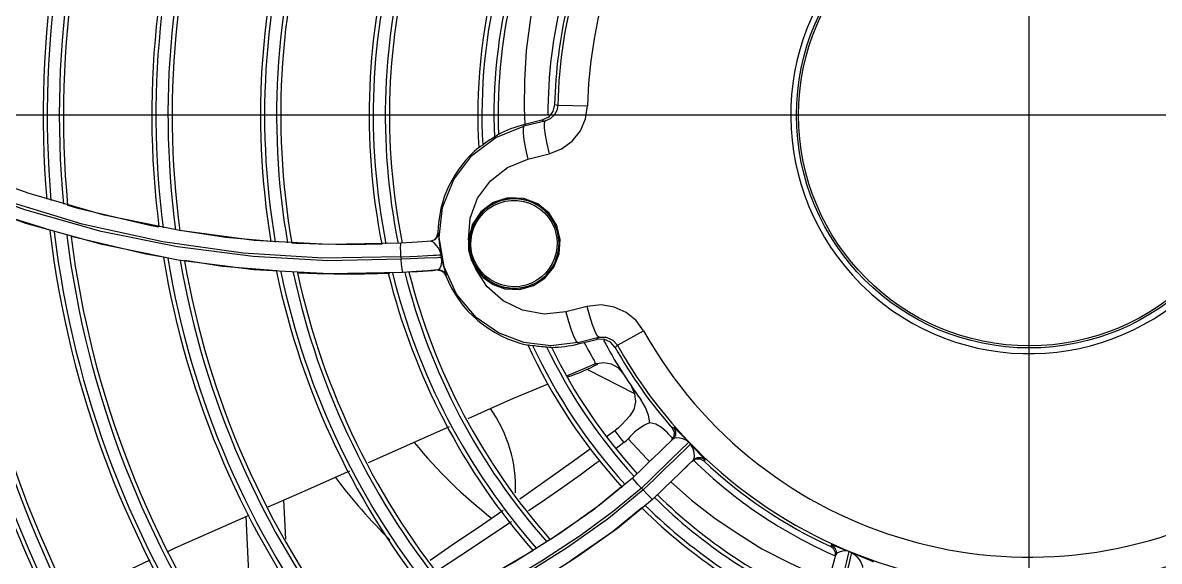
# Model space of a CAD drawing. Header units: metres. Extents: x -367 to 374, y -238 to 224.
# Drawn here: x 351.5329 to 351.6689, y 176.6612 to 176.7256 of the extents above; entities that cross this region are included whole.
import ezdxf
from ezdxf.enums import TextEntityAlignment as Align

# ---------------------------------------------------------------- set-up
doc = ezdxf.new("R2010")
doc.units = ezdxf.units.M
for name, color, linetype in [('ELE-ALIMENTADORES', 160, 'Continuous'), ('LA_BAU_BASES GERAIS_R00$0$ARQ-XREF-ATT', 8, 'Continuous'), ('LA_BAU_BASES GERAIS_R00$0$BASE', 253, 'Continuous'), ('LA_BAU_BASES GERAIS_R00$0$dutos', 31, 'Continuous')]:
    doc.layers.add(name, color=color, linetype=linetype)
doc.styles.add('LA_BAU_BASES GERAIS_R00$0$R60-125-RS', font='romans.shx', dxfattribs={"height": 0.19})
doc.styles.add('LA_BAU_BASES GERAIS_R00$0$R80-100-RS', font='romans.shx', dxfattribs={"height": 0.203})

# ---------------------------------------------------------------- blocks, each defined once
blk = doc.blocks.new('LA_BAU_BASES GERAIS_R00$0$A$C2E3D5B4E')
at = {"layer": 'LA_BAU_BASES GERAIS_R00$0$dutos', "color": 251}
for p, q in [((-15.09664577555668, -1.495762050046039), (-15.09664577555668, -0.9803166271737496)), ((-15.15343200157167, -1.234146066378059), (-15.15306848573255, -1.234240662147101)), ((-15.15306848123373, -1.234240593689435), (-15.14949092086999, -1.234315283280637)), ((-14.75553015107744, -1.235418544163338), (-15.36613173221303, -1.235418544163338)), ((-15.15494742490591, -1.236041376797118), (-15.1571596785875, -1.23659295358874)), ((-15.15494742490591, -1.236041376797118), (-15.15459939686116, -1.236135139853729)), ((-15.15715967856931, -1.236592953584193), (-15.15711825740755, -1.236759084790435)), ((-15.15459939686116, -1.236135139853729), (-15.15711825740755, -1.236759084790435)), ((-15.1569019879089, -1.239463798174882), (-15.15662763725368, -1.24068182289983)), ((-15.15662763753471, -1.240681822971681), (-15.15408842963188, -1.240052837797236)), ((-15.21630948830261, -1.244813634396166), (-15.2252793265634, -1.241530282735482)), ((-15.21683521269279, -1.246755280984587), (-15.22596045412183, -1.243451682591228)), ((-15.2166812926439, -1.24837066529534), (-15.22575588082918, -1.245112721395969)), ((-15.20995128745881, -1.248446698385749), (-15.21959242968842, -1.245518207889916)), ((-15.20731452768041, -1.247374650723657), (-15.21630948830261, -1.244813634396166)), ((-15.20769009845253, -1.249326083990752), (-15.21683521269279, -1.246755280984587)), ((-15.21168817253965, -1.246182122344806), (-15.21065185440875, -1.246507813086907)), ((-15.21065185440875, -1.246507813086907), (-15.20169567951461, -1.248616263578413)), ((-15.19832422801528, -1.249231818191845), (-15.20731452768041, -1.247374650723657)), ((-15.16227659702736, -1.246998050225272), (-15.16329646265012, -1.248531468916269)), ((-15.20757828899104, -1.250912313470224), (-15.2166812926439, -1.24837066529534)), ((-15.20169567951461, -1.248616263578413), (-15.20076791092197, -1.248763904436316)), ((-15.1893708464163, -1.250401777335981), (-15.19832422801528, -1.249231818191845)), ((-15.16751716733506, -1.249986906958554), (-15.16739267766434, -1.249516504202518)), ((-15.16730796563024, -1.249509816325997), (-15.16739267766434, -1.249516504202518)), ((-15.16329646265012, -1.248531468916269), (-15.16375635936856, -1.250328658724072)), ((-15.16341679401467, -1.249295178274849), (-15.16350935241098, -1.249664945122902)), ((-15.19847640916214, -1.252754706170606), (-15.20757828899104, -1.250912313470224)), ((-15.18049756798246, -1.250899936828944), (-15.1893708464163, -1.250401777335981)), ((-15.18488174513868, -1.250703892279205), (-15.18390551754192, -1.250786450411113)), ((-15.17182426240333, -1.250746355703711), (-15.18049756798246, -1.250899936828944)), ((-15.17410639021318, -1.250847264911215), (-15.17446666559681, -1.250861067306403)), ((-15.16830769944818, -1.25050000116488), (-15.16784734616931, -1.25034183163433)), ((-15.16784734616931, -1.25034183163433), (-15.16751716733506, -1.249986906958554)), ((-15.1666574160331, -1.25358252255927), (-15.16723236698363, -1.250037579836942)), ((-15.16375635936856, -1.250328658724072), (-15.16372390721517, -1.251526848666515)), ((-15.17182100239279, -1.252363900934768), (-15.17177358051731, -1.252662116784165)), ((-15.18940904893725, -1.25391308028037), (-15.19847640916214, -1.252754706170606)), ((-15.16748916050528, -1.252480180026112), (-15.16901047406691, -1.252541141131303)), ((-15.16515276817472, -1.256851804497899), (-15.1666574160331, -1.25358252255927)), ((-15.18041682500916, -1.254402047379415), (-15.18940904893725, -1.25391308028037)), ((-15.18404616813541, -1.254283743723761), (-15.18419564927581, -1.254271137154035)), ((-15.18404617526994, -1.254283745616419), (-15.18181802772779, -1.254369095650588)), ((-15.17160096717589, -1.254239399702499), (-15.18041682500916, -1.254402047379415)), ((-15.17044849368085, -1.254170294493349), (-15.16920121490557, -1.254083013579191)), ((-15.16920121490557, -1.254083013579191), (-15.16803605772839, -1.253989442912541)), ((-15.16803605772839, -1.253989442912541), (-15.16767776610459, -1.253957171538502)), ((-15.16750130292166, -1.253942669111609), (-15.16707728480833, -1.25399612766131)), ((-15.16647927480426, -1.254576368069763), (-15.1663887716204, -1.254566909313951)), ((-15.16290051092574, -1.253760622426569), (-15.16197489184424, -1.254857649641679)), ((-15.15940732206218, -1.256178096198425), (-15.15759418116204, -1.256260297271808)), ((-15.16281919016456, -1.259607577147733), (-15.16515276817472, -1.256851804497899)), ((-15.14954029777573, -1.258294398332225), (-15.15207757593407, -1.258931123290211)), ((-15.15207757591588, -1.258931123285663), (-15.15176031432384, -1.26009353328817)), ((-15.14591105727641, -1.262947461713964), (-15.14278731432114, -1.261201947241432)), ((-15.15066915355146, -1.262625027604088), (-15.14815221864774, -1.261993407738998)), ((-15.15066915355146, -1.262625027604088), (-15.15062773239015, -1.262791158812149)), ((-15.15062773239924, -1.262791158814878), (-15.14841547871993, -1.262239582022346)), ((-15.14815221864774, -1.261993407738998), (-15.14841547871993, -1.262239582022346)), ((-15.14591109200455, -1.262947405841885), (-15.14618763602903, -1.263201609601026)), ((-15.1519605708786, -1.2665833349335), (-15.14870478913099, -1.265198790882721)), ((-15.14385509617159, -1.268745047154596), (-15.14955477698186, -1.265832219031552)), ((-15.14870478913099, -1.265198790882721), (-15.1487109856821, -1.265201470074032)), ((-15.13933540713197, -1.272887060174696), (-15.13919095912161, -1.272747723658256)), ((-15.14621229778231, -1.273174584029846), (-15.14721131106171, -1.273896337465601)), ((-15.13939232436815, -1.274266125149268), (-15.13913001046649, -1.273836746074892)), ((-15.13910939752304, -1.273336257528797), (-15.13933540713197, -1.272887060174696)), ((-15.13913001046649, -1.273836746074892), (-15.13910939752304, -1.273336257528797)), ((-15.14513974717738, -1.274589774798812), (-15.14606363391886, -1.275279989603121)), ((-15.13924758071789, -1.274126271549619), (-15.1418834128317, -1.276670058509524)), ((-15.1371594906168, -1.274756779823917), (-15.13914167957591, -1.27666787269817)), ((-15.1368167974947, -1.276644554016173), (-15.13761629170676, -1.277416520770828)), ((-15.13696118828557, -1.276784074480645), (-15.1365226928724, -1.276536675064278)), ((-15.13681644891767, -1.276644777504487), (-15.13669651829241, -1.276285885729237)), ((-15.1365226928724, -1.276536675064278), (-15.1360219816529, -1.276533482193088)), ((-15.1360219816529, -1.276533482193088), (-15.13558074492539, -1.27677507319612)), ((-15.13543643108414, -1.276635642061308), (-15.13558074875937, -1.276775069562689)), ((-15.13933747452984, -1.279075945375268), (-15.13751097241675, -1.277315015352258)), ((-15.13761629170676, -1.277416520770828), (-15.13846448305594, -1.278234061236333)), ((-15.14882930630756, -1.282632399054535), (-15.14542727083199, -1.279838824946353)), ((-15.14012042465447, -1.279837208051219), (-15.14061090649875, -1.28031341589093)), ((-15.18560179995939, -1.286138779761757), (-15.18584134045614, -1.281440569425001)), ((-15.18941090905037, -1.301868069280943), (-15.19035142622943, -1.283433456615683)), ((-15.15396881996776, -1.2861580485839), (-15.14882930630756, -1.282632399054535)), ((-15.15857625805802, -1.284072897038357), (-15.16477312399229, -1.288152898413216)), ((-15.12032955686936, -1.286819587185789), (-15.12038731204893, -1.287019259005945)), ((-15.12001900747237, -1.287309777028611), (-15.12038731204893, -1.287019259005945)), ((-15.11982402155945, -1.287734626987628), (-15.12001900747237, -1.287309777028611)), ((-15.21140317315576, -1.293105119713516), (-15.20183887225494, -1.288597591141013)), ((-15.16477312399229, -1.288152898413216), (-15.16743504156921, -1.289927415639511)), ((-15.15088956150976, -1.288361572233669), (-15.15668975907738, -1.292019691143366)), ((-15.11984375657221, -1.28820317169783), (-15.11982402155945, -1.287734626987628))]:
    blk.add_line(p, q, dxfattribs=at)
for points in [[(-15.15567067136681, -1.220312341618126), (-15.15630851783499, -1.223827325987884), (-15.15683095572558, -1.227708098268238), (-15.15705134527889, -1.231323376702392), (-15.1570804666635, -1.234531099832282), (-15.15701375637491, -1.236588221485079)], [(-15.15343207091973, -1.234145998856263), (-15.15363724063081, -1.234984582817276), (-15.15417479417238, -1.235656829987136), (-15.15494741271141, -1.236041425729752)], [(-15.15306848573255, -1.234240662147101), (-15.1531851170098, -1.234870291264713), (-15.15349774035303, -1.235431338834758), (-15.15398043852474, -1.235869018630808), (-15.15459939685888, -1.236135141842794)], [(-15.15408842963188, -1.240052837797236), (-15.15259255207866, -1.239463203994717), (-15.1513290627322, -1.238525041568835), (-15.15034759054606, -1.237288628199792), (-15.14972466285008, -1.235855537196301), (-15.14949092159713, -1.234315245521145)], [(-15.16550753910815, -1.243130008511514), (-15.1633330465902, -1.24027087269377), (-15.16046961211759, -1.238093737278803), (-15.15711825740755, -1.236759084790435)], [(-15.15711825714561, -1.236759084725861), (-15.1572079523944, -1.236990254686759), (-15.15720061016009, -1.237540205551056), (-15.15709779319468, -1.238383612482437), (-15.1569019879089, -1.239463798174882)], [(-15.15459924201468, -1.236135101489424), (-15.15468293696404, -1.236365964203912), (-15.15466780257884, -1.236939959273229), (-15.15455525948255, -1.237803125693688), (-15.15435588763739, -1.238874318818205), (-15.15408842961824, -1.240052837794508)], [(-15.16016149149482, -1.237739016511739), (-15.16021318622188, -1.237786526796924), (-15.16037230174561, -1.237893265928221), (-15.16064110694151, -1.238066577226789)], [(-15.16203795626598, -1.238998583096588), (-15.16230844743768, -1.239185512326628), (-15.1624633533952, -1.239287706129915), (-15.16251324963105, -1.239306308368839)], [(-15.16375635937766, -1.250328658755905), (-15.16354433547531, -1.247758759779288), (-15.16264452969062, -1.245347923173256), (-15.16112119055242, -1.243267190937956), (-15.15907222614987, -1.241667811776722), (-15.15662763753471, -1.240681822971681)], [(-15.16723236698363, -1.250037579836942), (-15.16684004870785, -1.246467910007311), (-15.16550753910815, -1.243130008511514)], [(-15.21379553399629, -1.249185325508449), (-15.22071542997401, -1.247013722780764), (-15.22477687419223, -1.245405040662888)], [(-15.15711170642817, -1.245378073797553), (-15.15902010640912, -1.245311974776712), (-15.16079794208326, -1.245879577022322), (-15.16227659702736, -1.246998050225272)], [(-15.15302164150717, -1.251894176887333), (-15.15295580670272, -1.251518782535356), (-15.15291681458712, -1.251139744019099), (-15.15290484431534, -1.250758950220813), (-15.15291994666586, -1.250378292194625), (-15.15296204611923, -1.249999651668702), (-15.15303093946659, -1.249624914222011), (-15.15312629190066, -1.24925596096881), (-15.15324766392268, -1.248894578484112), (-15.15339447889255, -1.248542586561314), (-15.15356602031716, -1.248201790195424), (-15.15376146906056, -1.247873897745819), (-15.15397989118674, -1.247560562908518), (-15.15422022190114, -1.247263399050723), (-15.15448128478965, -1.24698394154774), (-15.15476179594771, -1.24672364195311), (-15.15506036429815, -1.246483864692607), (-15.15537549113378, -1.246265881310762), (-15.15570559069101, -1.246070850994045), (-15.1560489944045, -1.245899817480392), (-15.15640394413913, -1.245753708649033), (-15.15676859802807, -1.245633325864844), (-15.15714105413917, -1.245539329648352), (-15.15751936155948, -1.245472234502529), (-15.15790154272099, -1.24543240394695), (-15.15828560028422, -1.24542005099164), (-15.15866951707449, -1.245435236848323), (-15.1590512756602, -1.245477868335627), (-15.15942890018368, -1.245547704357421), (-15.15980045229344, -1.245644363268809), (-15.16016403614185, -1.245767328213049)], [(-15.15317772063736, -1.248609499414385), (-15.15409016509557, -1.247154447317996), (-15.1554326570872, -1.24603402938618), (-15.15711170642817, -1.245378073797553)], [(-15.16016403614185, -1.245767328213049), (-15.16051779829604, -1.245915949047856), (-15.16085991774298, -1.246089434879366), (-15.16118863125575, -1.246286859191684), (-15.16150225896172, -1.246507173557518), (-15.16179920603508, -1.246749211755457), (-15.1620779704549, -1.24701169671215), (-15.16233714907594, -1.247293246556808), (-15.16257545115695, -1.247592390415491), (-15.16279169828567, -1.247907572488373), (-15.16298483107539, -1.248237163646706), (-15.16315390812133, -1.248579461177258), (-15.16329812213053, -1.248932724002486), (-15.16341679401467, -1.249295178274849)], [(-15.16334099015558, -1.249707421776918), (-15.16313379350458, -1.248992033046932), (-15.16282686375598, -1.248315849446669), (-15.1624257964063, -1.247690235477137), (-15.16193994682408, -1.247129569084507), (-15.16138221625215, -1.246646896695609), (-15.16075674451122, -1.246246092404078), (-15.160075678255, -1.245937516932543), (-15.15935506931146, -1.245730103524409), (-15.15861381411287, -1.245629370333234), (-15.15786930104241, -1.245636544525667), (-15.15712497311233, -1.245752684923616), (-15.15642427326065, -1.2459685773253), (-15.15577594211027, -1.24627329936601), (-15.15517947103581, -1.246662234274197), (-15.15464521391641, -1.247126540230681), (-15.1541667188917, -1.247676389043306), (-15.15377423299287, -1.248281279771334), (-15.15346722404092, -1.248941639788143), (-15.15327458806678, -1.249560659601855), (-15.15316723488149, -1.250146950583883), (-15.15312885059893, -1.250687856026786), (-15.15315280360073, -1.25128811217354), (-15.15324050659592, -1.25185434583517)], [(-15.19069057780007, -1.251926470759543), (-15.20030454016751, -1.250576367854308), (-15.20995128745881, -1.248446698385749)], [(-15.18951618609572, -1.252341135658469), (-15.19856928395347, -1.25118139882369), (-15.20769009845253, -1.249326083990752)], [(-15.19825605005644, -1.249163630510964), (-15.19276814019258, -1.250036951442496), (-15.18736498589715, -1.250493888258177)], [(-15.16730796563024, -1.249509816325997), (-15.167432454351, -1.249979725230958), (-15.16776215630398, -1.250334334808656), (-15.16822169029729, -1.250492622196987)], [(-15.16730796480442, -1.249509752122947), (-15.16729958541782, -1.249572702164812), (-15.16727363982363, -1.250133972471019)], [(-15.15287425468341, -1.252018027313795), (-15.15275499357313, -1.250292234163396), (-15.15317772063736, -1.248609499414385)], [(-15.20022788120696, -1.252392369435881), (-15.20233369851621, -1.252057863271773), (-15.21128324405072, -1.249954195797443)], [(-15.17961282992837, -1.2509134075014), (-15.18166915341271, -1.250871823440946), (-15.18390546631554, -1.25078637705036)], [(-15.17446666559681, -1.250861067306403), (-15.17603016396333, -1.250900752185487), (-15.17773471487953, -1.250920265859975), (-15.17961282992837, -1.2509134075014)], [(-15.17182280854968, -1.252363418486937), (-15.17184992952934, -1.251756876413936), (-15.17186014212575, -1.251241593691418), (-15.17185163118711, -1.250878933930551), (-15.17182430362891, -1.250746181014335)], [(-15.16822173237415, -1.250492626557104), (-15.16926569079851, -1.250577599180986), (-15.17047653836426, -1.2506644089205), (-15.17182426240333, -1.250746355703711)], [(-15.16822173632772, -1.250492580736761), (-15.16806396630363, -1.25053815628479), (-15.16786629503531, -1.250701566030045), (-15.16762644014443, -1.250968002104571)], [(-15.16762644014443, -1.250968002104571), (-15.16737260288119, -1.251304547148436), (-15.16716125405537, -1.251687332963854), (-15.16702550788523, -1.252116455936346)], [(-15.16727363982363, -1.250133972471019), (-15.16723684563658, -1.250649689348108), (-15.16717633384269, -1.251206297062424), (-15.16710086431021, -1.25171205736541), (-15.16700444317166, -1.252228511656256)], [(-15.16350935241098, -1.249664945122902), (-15.16357540128502, -1.250040345905006), (-15.16361460388225, -1.250419414197211), (-15.16362677827101, -1.250800267177226), (-15.16361187142957, -1.251180988017666), (-15.16356996264312, -1.251559677425291), (-15.16350124400515, -1.251934522653471), (-15.16340606521317, -1.25230355355751), (-15.16328491826198, -1.252664866712337), (-15.16313838877977, -1.253016706933238), (-15.16296714337932, -1.253357408554336), (-15.16277196327337, -1.253685308156207), (-15.16255375895207, -1.253998751210645), (-15.16231359604717, -1.254296090694595), (-15.16205266517727, -1.254575755211306), (-15.16177226293894, -1.254836272054206), (-15.1614737889081, -1.255076267033189), (-15.16115873299577, -1.255294474021582), (-15.16082868257854, -1.255489730042143), (-15.16048531267779, -1.255660986211012), (-15.16013037941775, -1.255807314885431), (-15.15976570658131, -1.255927918835084)], [(-15.16334091358567, -1.249707437831319), (-15.16339440701995, -1.249695526455696), (-15.16344266149326, -1.249684194862937), (-15.16347987693598, -1.249674767477416), (-15.16350195107952, -1.249668346975056), (-15.16350926077121, -1.249664961367387)], [(-15.15324050659592, -1.25185434583517), (-15.1534309804988, -1.252525015056278), (-15.15370856829577, -1.253160989834839), (-15.15406862705868, -1.253753584330923), (-15.15450412443533, -1.254291799282043), (-15.15500851342495, -1.254767569818512), (-15.15557529407397, -1.255173439048747), (-15.15620139102884, -1.255503609948107), (-15.15687841705494, -1.255748378333635), (-15.15758999058426, -1.255897569456181), (-15.15832964510537, -1.255945247709576), (-15.159073970809, -1.255885693165226), (-15.15980198357011, -1.255719367387144), (-15.16049392860077, -1.25545186941207), (-15.16113794773219, -1.255089585430767), (-15.16172796170713, -1.254635237380796), (-15.16225970944788, -1.254084886963653), (-15.16270602773466, -1.253458999521797), (-15.16305679536481, -1.252768519559766), (-15.16327920463664, -1.252115051466433), (-15.16340481216957, -1.251494241128682), (-15.16345242484977, -1.250916216227495), (-15.16343042062226, -1.25028794445069), (-15.16334099015558, -1.249707421776918)], [(-15.17182100239279, -1.252363900934768), (-15.1811699529494, -1.25251474442274), (-15.19069057780007, -1.251926470759543)], [(-15.17177358051731, -1.252662116784165), (-15.18057155424231, -1.252827440846602), (-15.18951618609572, -1.252341135658469)], [(-15.17182248706649, -1.252363405425683), (-15.17078518721883, -1.252316582139144), (-15.16987813633614, -1.252272326001446), (-15.16795859041258, -1.252175747392982)], [(-15.16795859041258, -1.252175747392982), (-15.16756147496108, -1.252153668030303), (-15.16727242251773, -1.252135505016383), (-15.16709218281767, -1.25212240965601), (-15.16702550770833, -1.252116455901785)], [(-15.16695922804547, -1.252452019421696), (-15.16698231305463, -1.252340362189614), (-15.16700444317166, -1.252228511656256)], [(-15.16372390721517, -1.251526848666515), (-15.16343444934273, -1.252687551978568), (-15.16290051092574, -1.253760622426569)], [(-15.15976570658131, -1.255927918835084), (-15.15939318101437, -1.256022135423052), (-15.15901473759368, -1.256089443845383), (-15.15863235051847, -1.256129468871848), (-15.15824801773988, -1.2561419847313), (-15.15786375237212, -1.256126916770597), (-15.15748156772861, -1.256084342632391), (-15.15710346588185, -1.256014491922258), (-15.15673142348442, -1.255917744301485), (-15.15636737873956, -1.25579462594095), (-15.15601322094744, -1.255645805341089), (-15.15567078212189, -1.25547208949655), (-15.15534182576903, -1.255274418308261), (-15.15502802905712, -1.25505385239893), (-15.1547309809439, -1.254811567861623), (-15.1544521754895, -1.25454884895197), (-15.15419300736357, -1.254267082618469), (-15.15395475904506, -1.253967743135661), (-15.1537385994875, -1.253652385562134), (-15.15354557482624, -1.2533226268676), (-15.1533766184325, -1.252980156467572), (-15.15323254238092, -1.252626723616856), (-15.15311402745692, -1.252264108039242), (-15.15302164150717, -1.251894176887333)], [(-15.15759418116204, -1.256260297271808), (-15.15596978472286, -1.255805104635954), (-15.15460149374712, -1.254918784315748), (-15.15351973648922, -1.253618805132362), (-15.15287425468341, -1.252018027313795)], [(-15.15324057764838, -1.251854329881724), (-15.1531858304852, -1.251865895943126), (-15.15313110149646, -1.251876901412004), (-15.15308536320572, -1.251885527956517), (-15.15305151520761, -1.251891309772589), (-15.15302983994434, -1.25189425286834), (-15.15302166676838, -1.251894169377636)], [(-15.18668471661385, -1.254061220371739), (-15.19315957837489, -1.253515159552705), (-15.19769354483515, -1.252794945260291)], [(-15.17160095476947, -1.254239624466834), (-15.17164084784417, -1.254120569700433), (-15.17168777788311, -1.253780249908857), (-15.17173490501091, -1.253269583710505), (-15.17177536423287, -1.25266162712586)], [(-15.16901047406691, -1.252541141131303), (-15.16979641171201, -1.252575297908777), (-15.17072030413465, -1.252616648347328), (-15.17177489993037, -1.252661609261565)], [(-15.16695909509735, -1.252451991333771), (-15.16702770372058, -1.252456796426202), (-15.1672073816917, -1.252466921646999), (-15.16748916050528, -1.252480180026112)], [(-15.16740770285151, -1.253934448039843), (-15.16718073914353, -1.253762420552164), (-15.16701616630144, -1.253400835411128)], [(-15.16701616630144, -1.253400835411128), (-15.16692618784418, -1.252921559679351), (-15.1669592280341, -1.252452019409873)], [(-15.16658581025695, -1.253930959768411), (-15.166779231904, -1.253250396111696), (-15.16695922804547, -1.252452019421696)], [(-15.18181802772779, -1.254369095650588), (-15.17977463952911, -1.254411723384408), (-15.17790385635772, -1.254420890019617), (-15.17619356995465, -1.254404237352617), (-15.17462042668012, -1.254367491468372), (-15.17315288887539, -1.254314814812176)], [(-15.16740773841639, -1.253934036860016), (-15.1685854644038, -1.254034938783377), (-15.17000279369176, -1.25414042185065), (-15.17160095476947, -1.254239624466834)], [(-15.1663887716204, -1.254566909313951), (-15.16662772245172, -1.254208572646064), (-15.16698932506642, -1.253986307958883), (-15.16740772865523, -1.253934157890114)], [(-15.16707728480833, -1.25399612766131), (-15.16671519995816, -1.254220778343267), (-15.16647908966888, -1.254576806025113)], [(-15.16638877237483, -1.254566909607718), (-15.16643646342118, -1.254396084756706), (-15.16658581025695, -1.253930959768411)], [(-15.15960467929972, -1.257619959848569), (-15.16152449805622, -1.25590944579443), (-15.16290039426849, -1.253760851380036)], [(-15.16197489184424, -1.254857649641679), (-15.16078480497299, -1.25568568189891), (-15.15940732207355, -1.256178096247538)], [(-15.15207757593407, -1.258931123290211), (-15.15470144148003, -1.259208299823229), (-15.15727523243459, -1.25875279903056), (-15.15960467929972, -1.257619959848569)], [(-15.11573771089115, -1.256622286480422), (-15.11558498244494, -1.256758817005618), (-15.11543163140914, -1.256893935332016), (-15.11527767368761, -1.257027643588742)], [(-15.14815205779132, -1.261993367380171), (-15.14833465767242, -1.261828327519368), (-15.14859065527207, -1.261314424398449), (-15.14889607655323, -1.260500635234791), (-15.14922270277521, -1.259462145409714), (-15.14954030304489, -1.258294399654631)], [(-15.14278727640294, -1.261202025315185), (-15.14369550168703, -1.25997373290528), (-15.14487703182795, -1.259017116382608), (-15.14629081399426, -1.258376278249386), (-15.14785979814133, -1.258115112280109), (-15.14954029777573, -1.258294398332225)], [(-15.15066915361831, -1.262625027341244), (-15.15389941780768, -1.263024479428793), (-15.15712713913263, -1.262629865717543), (-15.16016360674212, -1.261465248826141), (-15.16281919016456, -1.259607577147733)], [(-15.15176031432384, -1.26009353328817), (-15.15144151075765, -1.261100802382941), (-15.15113341760389, -1.261916307554827), (-15.15086548007457, -1.262449970870591), (-15.15066915354237, -1.262625027601359)], [(-15.15662849797627, -1.262908758105993), (-15.15657370002418, -1.262901854222662), (-15.1563869445049, -1.262919722972299), (-15.15606437057659, -1.262957326676485)], [(-15.15439347557731, -1.263124457979472), (-15.15407370511957, -1.263151378604277), (-15.15388360006864, -1.2631709111144), (-15.15381621983261, -1.263188511111082)], [(-15.14989264394126, -1.26260788067674), (-15.14969750112323, -1.262988821478473), (-15.14944362417327, -1.263455467985921)], [(-15.14618763602903, -1.263201609601026), (-15.14676237750746, -1.262557628328693), (-15.1475525663659, -1.26221642354875), (-15.14841547924652, -1.262239579904133)], [(-15.14815221960953, -1.26199340600914), (-15.14726756047094, -1.261967467628608), (-15.14646386958339, -1.262319984207068), (-15.14591109200455, -1.262947405841885)], [(-15.14944362417327, -1.263455467985921), (-15.14921416975858, -1.263863216097604), (-15.14901376494481, -1.264214072420771), (-15.14884859506128, -1.264507688234232), (-15.14872045097036, -1.264749167840534), (-15.14863735846029, -1.26493561846172), (-15.14861366081368, -1.265075470621639), (-15.14865957368056, -1.265170532899617), (-15.14870478913099, -1.265198790882721)], [(-15.1487107737953, -1.265201389205401), (-15.14845687259412, -1.265110357959827), (-15.14755883545968, -1.264989704461811), (-15.14666752252833, -1.265162803893588), (-15.14587894178158, -1.26561161615399), (-15.1452759593958, -1.266287964727496)], [(-15.16379367269064, -1.271692042315124), (-15.15869336565993, -1.269446503197003), (-15.15420883549859, -1.26753942525346)], [(-15.1442774053221, -1.267810124539835), (-15.14385755065314, -1.268721225619345), (-15.1437567260059, -1.269699761046184), (-15.14396948676767, -1.270621752231534), (-15.14444506231757, -1.271382941014679)], [(-15.14204475992892, -1.272206499512947), (-15.1421998865635, -1.271319958365609), (-15.14255373638298, -1.270387778131123), (-15.14312139667663, -1.26944548522232)], [(-15.14444441560954, -1.271383527597834), (-15.14489710311273, -1.271902474654496), (-15.14534253987131, -1.272393787026601), (-15.14578424693218, -1.272826989637622), (-15.14621229778231, -1.273174584029846)], [(-15.17570802564023, -1.276952084559241), (-15.17074278916516, -1.274751566531165), (-15.16601339124372, -1.272669329526877)], [(-15.14204475977704, -1.272206499503852), (-15.14235489251178, -1.272340331273597), (-15.14266947305623, -1.272504081017075), (-15.14298274859766, -1.272691849039518), (-15.14328548633785, -1.272895415673418), (-15.14357748923658, -1.273112414832838), (-15.14385851859106, -1.273341545032679), (-15.14413321592565, -1.273587044152634), (-15.14439829130879, -1.273847990029651), (-15.14465264646242, -1.274127145588579)], [(-15.14003739754571, -1.273299764908813), (-15.14063359357942, -1.272762454640258), (-15.14132190017699, -1.272392252695397), (-15.14204475992892, -1.272206499512947)], [(-15.13919095912161, -1.272747723658256), (-15.13896492466529, -1.273197011477066), (-15.13898549799342, -1.273697293687917), (-15.13924758071789, -1.274126271549619)], [(-15.13737388319169, -1.274534801813104), (-15.13791292760834, -1.27400377069597), (-15.13838076817228, -1.273531684084162), (-15.13874611521578, -1.273160610036655), (-15.13899644236199, -1.27291125317214), (-15.13913914128352, -1.272779332057951), (-15.13918940787107, -1.272749491604998)], [(-15.14621230167631, -1.273174593648662), (-15.14586334722708, -1.273643430760501), (-15.14550586560608, -1.274115182698267), (-15.14513974717738, -1.274589774798812)], [(-15.13737413174567, -1.274534568379465), (-15.13772049539284, -1.274288603594584), (-15.13810357908869, -1.274133329708718), (-15.1384866624303, -1.274048500398465), (-15.13882462489801, -1.27401740258), (-15.13908302884738, -1.274042383971107), (-15.13924767132721, -1.274126161649917)], [(-15.14915469203743, -1.275311208256142), (-15.15146485157265, -1.276992423672425), (-15.15366502791903, -1.278572734455963), (-15.15612648618526, -1.280310809802984), (-15.1576034341424, -1.281334913945727)], [(-15.14513974585725, -1.274589769683814), (-15.14498550116923, -1.274465490775299), (-15.14482239938297, -1.274312016830379), (-15.14465244205985, -1.274127226031567)], [(-15.14465244205985, -1.274127226031567), (-15.1424162071412, -1.276504233274579), (-15.14206420808068, -1.276845888651849)], [(-15.14304699353215, -1.280018208680929), (-15.14201234740949, -1.279026487932867), (-15.14109506127988, -1.278131936203579), (-15.14027814377914, -1.277342267377833), (-15.13956661693101, -1.276656326071759), (-15.13737410881231, -1.274534550471515)], [(-15.13543817557047, -1.276633998173281), (-15.13558964150388, -1.27643941746436), (-15.13597524062016, -1.276026849343623), (-15.13653503629666, -1.275434517230394), (-15.13715957314389, -1.274756726242856)], [(-15.13669651829241, -1.276285885729237), (-15.13672748312865, -1.275778741698275), (-15.13688153822613, -1.275207870092061), (-15.13715947083438, -1.274756785741999)], [(-15.14799534930671, -1.276719512366697), (-15.14844461315033, -1.277053890265677), (-15.15039652772703, -1.278475127130775), (-15.15258962631378, -1.280027288140161), (-15.15506079951911, -1.281726081328713), (-15.15655499046807, -1.282727012734256)], [(-15.14174569414899, -1.276536121939614), (-15.14286026049103, -1.27762007939117), (-15.14411735113299, -1.278827914831425)], [(-15.13914167957591, -1.27666787269817), (-15.1402467042808, -1.277731028241476), (-15.14149057084387, -1.278937996538559), (-15.14283848308878, -1.280234116919644)], [(-15.13543643108414, -1.276635642061308), (-15.13587823220178, -1.276393813553739), (-15.13637845692165, -1.276397077488298), (-15.136816713597, -1.276644472379019)], [(-15.18770749683745, -1.28226517439515), (-15.18397501854952, -1.28061589131147), (-15.17793570665117, -1.277939359232448)], [(-15.14411735113299, -1.278827914831425), (-15.14805986899455, -1.282062194005164), (-15.15269950400989, -1.285360828327327)], [(-15.14304700348202, -1.280018218062366), (-15.14345777805374, -1.279576379217076), (-15.1438016935308, -1.279199391564077), (-15.14403839022589, -1.278931174278739), (-15.14411734642681, -1.27882790682969)], [(-15.14172158760448, -1.281379439382988), (-15.14045255718474, -1.280161433391811), (-15.13933747452984, -1.279075945375268)], [(-15.13954272389037, -1.27927574735412), (-15.13706054828026, -1.281485170963322), (-15.13420868411458, -1.283660069029509), (-15.13150922916384, -1.285459368194722), (-15.12862472207917, -1.287266332735896), (-15.12533493394722, -1.288967161999324), (-15.12184005998824, -1.29060057533087), (-15.12065876733368, -1.291041396769913)], [(-15.1430469247407, -1.280016270190288), (-15.14640970249002, -1.282831745001829), (-15.15038444749644, -1.285726088374474), (-15.15498385955198, -1.288772471324307), (-15.16030194049608, -1.291930611175019), (-15.1664713276532, -1.295155476427396), (-15.17366739407953, -1.298380430316399), (-15.18202382592153, -1.301469305766375), (-15.19120620105059, -1.304123094231443), (-15.2008082716734, -1.306135190201246), (-15.21072921314044, -1.307449584972062), (-15.22097408981426, -1.308034587723057), (-15.23150853271363, -1.307852087683102), (-15.24230068831912, -1.306865244068547)], [(-15.14283841831093, -1.280232364990923), (-15.14699444666758, -1.283646503455827), (-15.15190047194983, -1.287129017821542), (-15.15764900362819, -1.290754216118955), (-15.16442748544023, -1.294478045703443), (-15.17235300467883, -1.298163249501783), (-15.18131026238098, -1.301553251789016), (-15.19080757876418, -1.304336659833723), (-15.20069292796052, -1.306422177171669), (-15.21093591904628, -1.307771268677868), (-15.22151101562076, -1.308345944371183), (-15.23239069170586, -1.308106221476635)], [(-15.14172160404951, -1.281379446444305), (-15.14181130917723, -1.281301791702106), (-15.14204625349703, -1.281066097848168), (-15.14240616101324, -1.2806922361994), (-15.14283847013257, -1.280234103936607)], [(-15.14172158495467, -1.28137941589074), (-15.14592884692092, -1.284839231360536), (-15.15088956150976, -1.288361572233669)], [(-15.19962839396294, -1.287555821945432), (-15.19884237175302, -1.287185380069502), (-15.18996338636907, -1.283261992100677)], [(-15.15959357396923, -1.282707882376315), (-15.16206890862941, -1.284399117306464), (-15.16568689721771, -1.286862695726711), (-15.16832399911709, -1.288668752083765)], [(-15.14299348411259, -1.282364152200614), (-15.14655049177009, -1.285300482538958), (-15.15155925340878, -1.288752123645907)], [(-15.15269950400989, -1.285360828327327), (-15.15811780713648, -1.288797025033716), (-15.1644786614138, -1.292330421467057)], [(-15.16543880176459, -1.292732519735807), (-15.16248770883385, -1.291278787295312), (-15.15603019951777, -1.287483044967018)], [(-15.11819705844573, -1.287614353970355), (-15.11900554663998, -1.287306743165288), (-15.11966038838591, -1.287050724324843), (-15.12012867712701, -1.286872862200369), (-15.12032969814845, -1.286819522191479)], [(-15.12032955686936, -1.286819587185789), (-15.11996152545498, -1.287109997084087), (-15.11976662847701, -1.287534527030118), (-15.11978637059656, -1.288002824166767)], [(-15.12021743129571, -1.295307708453663), (-15.11968265840596, -1.293380018336109), (-15.11920056606868, -1.291608470703693), (-15.11879978744309, -1.290091072802795), (-15.11848097108623, -1.288809025929993), (-15.11826697797414, -1.287904617265383), (-15.11819703156743, -1.28761423678651)], [(-15.11819707644781, -1.287614347279202), (-15.11856615709894, -1.287536019809238), (-15.1189950646949, -1.287555945727661), (-15.11938385777239, -1.287666304047605), (-15.11965692064905, -1.28782016015856), (-15.11978696552433, -1.288002691473309)], [(-15.12066035300586, -1.291046910794364), (-15.12020467283764, -1.289462327401168), (-15.1197863336306, -1.288002805179246)], [(-15.11790844890584, -1.287732443682842), (-15.1179813341023, -1.288029493015244), (-15.11820884330791, -1.28897795167785), (-15.11855759266882, -1.290364080651386), (-15.11895029433254, -1.291837167919482), (-15.1194143000489, -1.293538745096782), (-15.11993637562182, -1.295416320310949)], [(-15.11529029895883, -1.28886437506543), (-15.1153553855579, -1.288821017451198), (-15.11557071197467, -1.288722889783173), (-15.11596137255992, -1.288559006790535), (-15.11653205774974, -1.288323403170295), (-15.1172311948485, -1.288029299111884), (-15.11790849894942, -1.287732566658349)], [(-15.11790844929419, -1.287732444662367), (-15.11756612275121, -1.287947420352509), (-15.11726836210346, -1.288232740940373), (-15.11701634545534, -1.288554926554468), (-15.11681265938114, -1.288868050606368), (-15.1166649598722, -1.289141037605702), (-15.11658507161383, -1.289362978607357), (-15.11658351061351, -1.289531782015445)]]:
    blk.add_lwpolyline(points, dxfattribs=at)
for centre, radius in [((-15.09664577555668, -1.235418544163338), 0.02785037344216057), ((-15.09664577555668, -1.235418544163338), 0.02760021473586094), ((-15.15826007303122, -1.250780713898791), 0.005376206838320744)]:
    blk.add_circle(centre, radius, dxfattribs=at)
for centre, radius, start, end in [((-15.09664577555668, -1.235418544163338), 0.1309828060482036, 153.9658385653301, 182.2623321167764), ((-15.09664577555668, -1.235418544163338), 0.1304906844579218, 154.073008291707, 182.3649511638164), ((-15.09664577555668, -1.235418544163338), 0.1290506101746804, 154.3856091322801, 182.6639810372689), ((-15.09664577555668, -1.235418544163338), 0.1285586018557525, 154.4920458358176, 182.7656934381825), ((-15.09664577555668, -1.235418544163338), 0.05643500051810963, 89.19592440692192, 178.8040654941838), ((-15.09664577555668, -1.235418544163338), 0.05285666058142068, 89.19605604994237, 178.8039549962102), ((-15.09664577555668, -1.235418544163338), 0.1179826965736974, 156.7313982801662, 184.8916606424773), ((-15.09664577555668, -1.235418544163338), 0.1174905749834157, 156.8331650406458, 184.9875448880005), ((-15.09664577555668, -1.235418544163338), 0.1160505007001743, 157.1296984518268, 185.2665165468818), ((-15.09664577555668, -1.235418544163338), 0.1155584923812464, 157.2305560797778, 185.361253818226), ((-15.09664577555668, -1.235418544163338), 0.1049825870991914, 159.3374527962745, 187.31996857357), ((-15.09664577555668, -1.235418544163338), 0.1044904655089096, 159.4323949432953, 187.4071564974706), ((-15.09664577555668, -1.235418544163338), 0.1030503912256682, 159.7085648490012, 187.6601351611935), ((-15.09664577555668, -1.235418544163338), 0.1025583829067403, 159.8023283224207, 187.7458018272226), ((-15.09664577555668, -1.235418544163338), 0.09198247762468525, 161.7367380014785, 189.4819542855973), ((-15.09664577555668, -1.235418544163338), 0.09149035603440345, 161.8225648851043, 189.5572869354376), ((-15.09664577555668, -1.235418544163338), 0.02853244965306024, 49.23127808409463, 228.000000016738), ((-15.09664577555668, -1.235418544163338), 0.09005028175116211, 162.0713875686014, 189.7746533944929), ((-15.09664577555668, -1.235418544163338), 0.08955827343223417, 162.155570108666, 189.8478282560668), ((-15.09664577555668, -1.235418544163338), 0.07898236815017916, 163.8476500371649, 191.2661095622333), ((-15.09664577555668, -1.235418544163338), 0.07849024655989735, 163.9201108690255, 191.3238562806727), ((-15.09664577555668, -1.235418544163338), 0.02853245180587837, 229.2312780840946, 48.00000001673805), ((-15.09664577555668, -1.235418544163338), 0.07705017227665602, 164.1283959202575, 191.4878831708338), ((-15.09664577555668, -1.235418544163338), 0.07655816395772808, 164.1982175282824, 191.5421448322728), ((-15.09664577555668, -1.235418544163338), 0.06598225867567305, 165.4731590281941, 183.3779091440608), ((-15.09664577555668, -1.235418544163338), 0.06549013708539124, 165.5038915872971, 183.1336553100024), ((-15.09664577555668, -1.235418544163338), 0.0640500628021499, 165.5686584789518, 182.3694636946415), ((-15.09664577555668, -1.235418544163338), 0.06355805448092196, 165.5834973731584, 182.0923037060875), ((-15.09664577555668, -1.235418544163338), 0.05760048505701627, 165.756833681507, 180.0301017235299), ((-15.09664577555668, -1.235418544163338), 0.05680047832001744, 166.7322749152212, 178.7163188673904), ((-15.15389370549337, -1.249692056200445), 0.01350011368426787, 103.9999999939204, 117.6691114000688), ((-15.15389370549337, -1.249692056200445), 0.01344169586262832, 120.1307815811275, 127.2932432219214), ((-15.15389370549337, -1.249692056200445), 0.01350011368426787, 129.674273083953, 179.2552465649576), ((-15.09664577555668, -1.235418544163338), 0.1309828060482036, 183.9658385632285, 212.2623320865281), ((-15.09664577555668, -1.235418544163338), 0.1304906844579218, 184.0730082512465, 212.3649511959789), ((-15.09664577555668, -1.235418544163338), 0.1290506101746804, 184.385609100935, 212.6639810647094), ((-15.09664577555668, -1.235418544163338), 0.1285586018557525, 184.492045857307, 212.7656934732249), ((-15.09664577555668, -1.235418544163338), 0.1179826965736974, 186.7313982860089, 214.8916606707794), ((-15.09664577555668, -1.235418544163338), 0.1174905749834157, 186.8331650712198, 214.9875448842459), ((-15.09664577555668, -1.235418544163338), 0.1160505007001743, 187.1296984713681, 215.2665165577559), ((-15.09664577555668, -1.235418544163338), 0.1155584923812464, 187.2305561070725, 215.3612538380225), ((-15.09664577555668, -1.235418544163338), 0.1049825870991914, 189.3374527897389, 217.3199685985413), ((-15.09664577555668, -1.235418544163338), 0.1044904655089096, 189.4323949203557, 217.4071564941844), ((-15.09664577555668, -1.235418544163338), 0.1030503912256682, 189.7085648803874, 217.6601351749108), ((-15.09664577555668, -1.235418544163338), 0.1025583829067403, 189.8023283180206, 217.7458018462814), ((-15.09664577555668, -1.235418544163338), 0.09198247762468525, 191.7367379935134, 219.4819542885892), ((-15.09664577555668, -1.235418544163338), 0.09149035603440345, 191.8225648944678, 219.557286950048), ((-15.09664577555668, -1.235418544163338), 0.09005028175116211, 192.0713875743493, 219.7746534147267), ((-15.09664577555668, -1.235418544163338), 0.08955827343223417, 192.1555701262404, 219.8478282947329), ((-15.09664577555668, -1.235418544163338), 0.07898236815017916, 193.8476500258102, 221.2661095396632), ((-15.09664577555668, -1.235418544163338), 0.07849024655989735, 193.9201108722532, 221.3238562692865), ((-15.09664577555668, -1.235418544163338), 0.07705017227665602, 194.1283959008998, 221.4878831809642), ((-15.09664577555668, -1.235418544163338), 0.07655816395772808, 194.1982175620946, 221.5421448474875), ((-15.15389370549337, -1.249692056200445), 0.01350011368426787, 201.2126660382786, 258.3257269089289), ((-15.09664577555668, -1.235418544163338), 0.05285665014623282, 209.1960901416992, 298.8038990548372), ((-15.09664577555668, -1.235418544163338), 0.06598225867567305, 204.6220908517549, 222.4298150944254), ((-15.09664577555668, -1.235418544163338), 0.06549013708539124, 204.8663446668851, 222.4396300626935), ((-15.15389370549337, -1.249692056200445), 0.01344169586262832, 260.7067567684992, 267.8692184090606), ((-15.09664577555668, -1.235418544163338), 0.0640500628021499, 205.6305362739031, 222.4369831136055), ((-15.09664577555668, -1.235418544163338), 0.06355805448092196, 205.9076962903788, 222.4274745259675), ((-15.15389370549337, -1.249692056200445), 0.01350011368426787, 270.3308886057031, 283.9999999939204), ((-15.09664577555668, -1.235418544163338), 0.05760048505701627, 207.8594314841728, 216.2095748134198), ((-15.09664577555668, -1.235418544163338), 0.05680047832001744, 209.2836811600187, 221.2685261872211), ((-15.09664577555668, -1.235418544163338), 0.05643500052730971, 209.1959294522275, 298.8040601425717), ((-15.15787277833351, -1.247643724333727), 0.02000016842267093, 287.3586177430399, 298.6773838090581), ((-15.17438477047926, -1.279953589813601), 0.01628444666388244, 357.7114665341747, 35.45510804181895), ((-15.09664577555668, -1.235418544163338), 0.05760048505701627, 221.1212102131624, 222.2682973140604), ((-15.12422993483688, -1.236757506441506), 0.05955050147830719, 219.4416922084619, 231.956973678559), ((-15.09664577555668, -1.235418544163338), 0.05646999525530216, 223.8435043718014, 224.1565275902801), ((-15.09664577555668, -1.235418544163338), 0.05760048505701627, 225.7627377937708, 246.2525055876154), ((-15.09664577555668, -1.235418544163338), 0.05680047832001744, 226.7322748398607, 245.2929535508485), ((-15.12422993483688, -1.236757506441506), 0.06955058568964265, 217.1496379686194, 225.3166050278806), ((-15.09664577555668, -1.235418544163338), 0.06435860966443929, 223.8646561823793, 224.1319887604883), ((-15.09664577555668, -1.235418544163338), 0.06355805448092196, 225.5834973784422, 247.00053212244), ((-15.09664577555668, -1.235418544163338), 0.06549013708539124, 225.5038915659258, 247.1869874349632), ((-15.09664577555668, -1.235418544163338), 0.0640500628021499, 225.5686584792365, 247.0545387074962), ((-15.09664577555668, -1.235418544163338), 0.06598225867567305, 225.4731590592138, 247.2183325932539), ((-15.09664577555668, -1.235418544163338), 0.05646999518170154, 247.5646137681131, 247.8810088563377)]:
    blk.add_arc(centre, radius, start, end, dxfattribs=at)
blk = doc.blocks.new('LA_BAU_BASES GERAIS_R00')
at = {"layer": 'LA_BAU_BASES GERAIS_R00$0$ARQ-XREF-ATT'}
blk.add_blockref('LA_BAU_BASES GERAIS_R00$0$A$C2E3D5B4E', (366.75, 177.95), dxfattribs=at)
at = {"layer": 'LA_BAU_BASES GERAIS_R00$0$BASE', "style": 'LA_BAU_BASES GERAIS_R00$0$R60-125-RS'}
for p in [(242.7815727361595, 218.919159373358), (358.6365727361596, 192.964159373358)]:
    blk.add_attdef('S', text='', height=0.19, rotation=90, dxfattribs=at).set_placement(p, align=Align.MIDDLE_CENTER)
at = {"layer": 'LA_BAU_BASES GERAIS_R00$0$BASE', "style": 'LA_BAU_BASES GERAIS_R00$0$R80-100-RS'}
blk.add_attdef('ACESSO', text='', height=0.203, dxfattribs=at).set_placement((365.922255870473, 191.9868442639211), align=Align.TOP_CENTER)
at = {"layer": 'LA_BAU_BASES GERAIS_R00$0$BASE', "style": 'LA_BAU_BASES GERAIS_R00$0$R60-125-RS'}
blk.add_attdef('S', text='', height=0.19, dxfattribs=at).set_placement((266.114159373358, 180.9134272638404), align=Align.MIDDLE_CENTER)

msp = doc.modelspace()

# ---------------------------------------------------------------- block references
at = {"layer": 'ELE-ALIMENTADORES', "color": 2}
msp.add_blockref('LA_BAU_BASES GERAIS_R00', (0, 0), dxfattribs=at)

doc.saveas('drawing.dxf')
